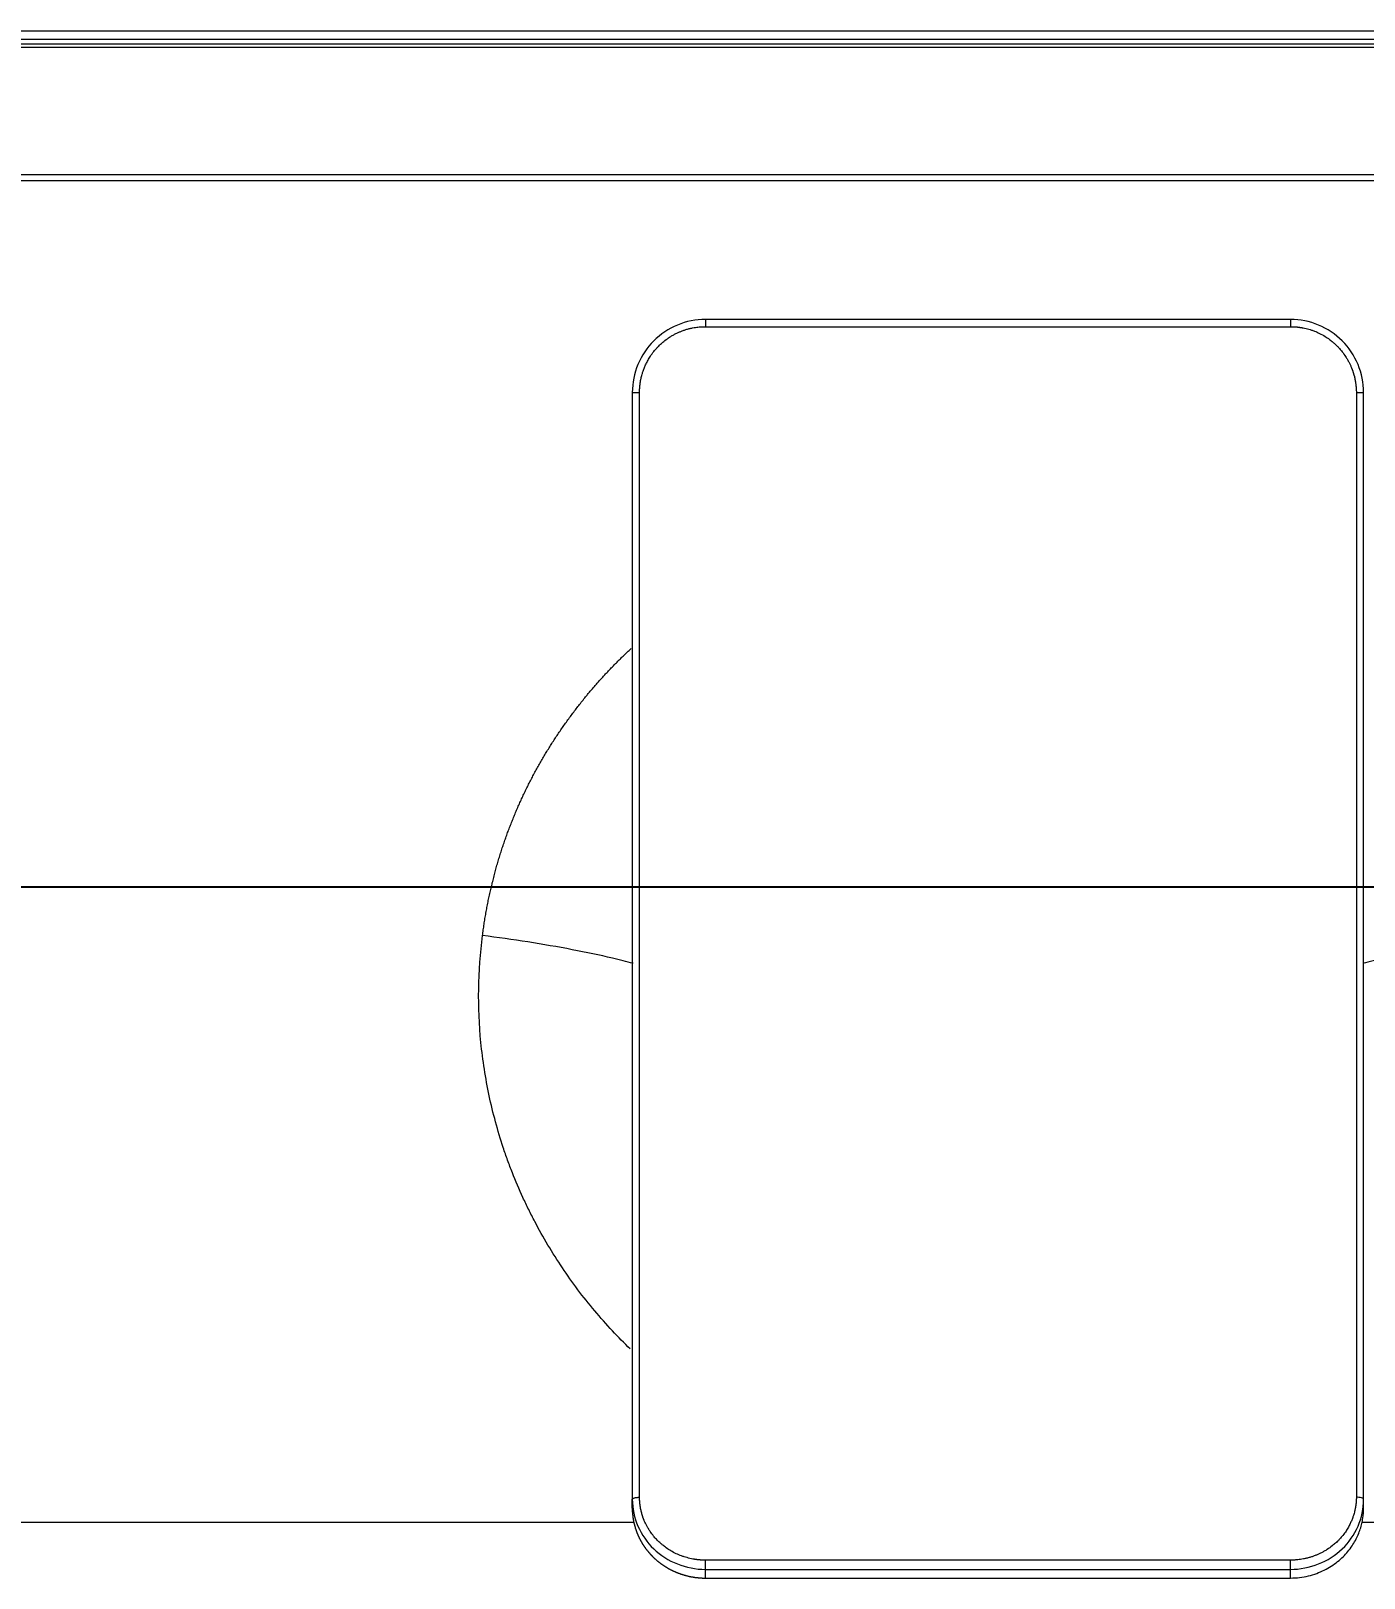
# Model space of a CAD drawing. Header units: millimetres. Extents: x 11618 to 13994, y -5897 to -2537.
# Drawn here: x 12443.2 to 12534.3, y -4797 to -4691.2 of the extents above; entities that cross this region are included whole.
import ezdxf

# ---------------------------------------------------------------- set-up
doc = ezdxf.new("R2010")
doc.units = ezdxf.units.MM
doc.layers.add('DIM', color=3, linetype='Continuous', lineweight=13)
doc.styles.get("Standard").update_dxf_attribs({"font": 'arial.ttf'})
doc.dimstyles.get("Standard").update_dxf_attribs({"dimtxt": 0.18, "dimasz": 0.18, "dimexe": 0.18, "dimexo": 0.0625, "dimgap": 0.09, "dimtad": 0, "dimtih": 1, "dimtoh": 1, "dimdec": 1, "dimdsep": 46, "dimtxsty": 'Standard', "dimcen": 0.09, "dimadec": 0, "dimazin": 0, "dimtfac": 1, "dimtdec": 1, "dimtofl": 0, "dimtmove": 0, "dimatfit": 3, "dimfxl": 1, "dimtolj": 1, "dimtzin": 0, "dimarcsym": 0})

# ---------------------------------------------------------------- blocks, each defined once
blk = doc.blocks.new('*D7')
at = {"layer": 'Defpoints', "color": 0, "transparency": 16777216}
for p in [(12331.32, -3489.71), (12736.44, -5533.88), (12816.95, -5533.88)]:
    blk.add_point(p, dxfattribs=at)
at = {"layer": 'DIM', "color": 0, "lineweight": -2, "transparency": 16777216}
for p, q in [((12331.38, -3489.71), (12817.13, -3489.71)), ((12816.95, -3507.71), (12816.95, -4495)), ((12816.95, -5515.88), (12816.95, -4528.59)), ((12736.5, -5533.88), (12817.13, -5533.88))]:
    blk.add_line(p, q, dxfattribs=at)
at = {"layer": 'DIM', "color": 0, "transparency": 16777216}
for points in [[(12813.95, -3507.71), (12819.95, -3507.71), (12816.95, -3489.71)], [(12813.95, -5515.88), (12819.95, -5515.88), (12816.95, -5533.88)]]:
    blk.add_solid(points, dxfattribs=at)
at = {"layer": 'DIM', "color": 3, "transparency": 16777216, "insert": (12816.95, -4511.8), "char_height": 18, "attachment_point": 5}
blk.add_mtext('\\A1;(2280)', dxfattribs=at)
blk = doc.blocks.new('*D12')
at = {"layer": 'Defpoints', "color": 0, "transparency": 16777216}
for p in [(12396.82, -4749.74), (12656.95, -5533.88), (12678.73, -5533.88)]:
    blk.add_point(p, dxfattribs=at)
at = {"layer": 'DIM', "color": 0, "lineweight": -2, "transparency": 16777216}
for p, q in [((12396.88, -4749.74), (12657.13, -4749.74)), ((12656.95, -4767.74), (12656.95, -5127.62)), ((12656.95, -5515.88), (12656.95, -5156)), ((12678.67, -5533.88), (12656.77, -5533.88))]:
    blk.add_line(p, q, dxfattribs=at)
at = {"layer": 'DIM', "color": 0, "transparency": 16777216}
for points in [[(12653.95, -4767.74), (12659.95, -4767.74), (12656.95, -4749.74)], [(12653.95, -5515.88), (12659.95, -5515.88), (12656.95, -5533.88)]]:
    blk.add_solid(points, dxfattribs=at)
at = {"layer": 'DIM', "color": 3, "transparency": 16777216, "insert": (12656.95, -5141.81), "char_height": 18, "attachment_point": 5}
blk.add_mtext('\\A1;977.5', dxfattribs=at)

msp = doc.modelspace()

# ---------------------------------------------------------------- linework, layer by layer
at = {"linetype": 'Continuous', "lineweight": 18}
for p, q in [((12085.31, -4691.23), (12577.33, -4691.23)), ((12529.29, -4710.95), (12489.29, -4710.95)), ((12484.29, -4792.21), (12484.29, -4791.61)), ((12534.29, -4792.21), (12534.29, -4791.61)), ((12489.29, -4796.99), (12529.29, -4796.99))]:
    msp.add_line(p, q, dxfattribs=at)
at = {"linetype": 'Continuous', "lineweight": 13}
for p, q in [((12085.31, -4691.8), (12577.33, -4691.8)), ((12086.44, -4692.12), (12576.19, -4692.12)), ((12086.44, -4692.34), (12576.19, -4692.34)), ((12095.15, -4701.05), (12567.49, -4701.05)), ((12567.49, -4701.48), (12095.15, -4701.48)), ((12489.29, -4711.45), (12529.29, -4711.45)), ((12484.79, -4791.47), (12484.79, -4715.94)), ((12533.79, -4715.94), (12533.79, -4791.47)), ((12484.41, -4793.2), (12429.31, -4793.2)), ((12576.07, -4793.2), (12534.16, -4793.2)), ((12529.29, -4795.77), (12489.29, -4795.77)), ((12489.29, -4796.99), (12489.29, -4796.4)), ((12489.29, -4796.4), (12529.29, -4796.4)), ((12529.29, -4796.99), (12529.29, -4796.4))]:
    msp.add_line(p, q, dxfattribs=at)
at = {"linetype": 'Continuous', "lineweight": 18}
for points in [[(12489.29, -4710.95), (12488.63, -4710.95), (12487.33, -4711.22), (12485.66, -4712.32), (12484.56, -4713.98), (12484.29, -4715.29), (12484.29, -4715.95)], [(12534.29, -4715.95), (12534.29, -4715.29), (12534.02, -4713.99), (12532.92, -4712.32), (12531.25, -4711.22), (12529.95, -4710.95), (12529.29, -4710.95)]]:
    msp.add_open_spline(points, degree=3, dxfattribs=at)
for points, knots in [([(12484.79, -4715.94), (12484.79, -4715.93), (12484.79, -4715.91), (12484.79, -4715.87), (12484.79, -4715.84), (12484.79, -4715.8), (12484.79, -4715.77), (12484.79, -4715.74), (12484.79, -4715.7), (12484.8, -4715.67), (12484.8, -4715.64), (12484.8, -4715.6), (12484.8, -4715.57), (12484.81, -4715.54), (12484.81, -4715.5), (12484.81, -4715.47), (12484.82, -4715.44), (12484.82, -4715.41), (12484.82, -4715.37), (12484.83, -4715.34), (12484.83, -4715.31), (12484.84, -4715.27), (12484.84, -4715.24), (12484.85, -4715.21), (12484.85, -4715.18), (12484.86, -4715.14), (12484.86, -4715.11), (12484.87, -4715.06), (12484.89, -4714.98), (12484.92, -4714.85), (12484.97, -4714.68), (12485.03, -4714.47), (12485.12, -4714.24), (12485.23, -4713.99), (12485.37, -4713.73), (12485.54, -4713.44), (12485.74, -4713.16), (12485.94, -4712.94), (12486.09, -4712.78), (12486.25, -4712.62), (12486.47, -4712.43), (12486.72, -4712.24), (12486.97, -4712.08), (12487.17, -4711.97), (12487.37, -4711.87), (12487.56, -4711.79), (12487.76, -4711.71), (12487.96, -4711.64), (12488.18, -4711.58), (12488.4, -4711.53), (12488.6, -4711.5), (12488.77, -4711.47), (12488.92, -4711.46), (12489.05, -4711.45), (12489.15, -4711.45), (12489.23, -4711.45), (12489.27, -4711.45), (12489.29, -4711.45)], [0, 0, 0, 0, 0.004747, 0.009491, 0.014233, 0.018972, 0.023708, 0.028442, 0.033174, 0.037904, 0.042632, 0.047357, 0.05208, 0.056802, 0.061521, 0.066238, 0.070954, 0.075667, 0.080379, 0.085089, 0.089798, 0.094504, 0.099209, 0.103913, 0.108615, 0.113315, 0.118014, 0.122711, 0.134885, 0.153369, 0.178156, 0.209237, 0.246603, 0.284434, 0.326109, 0.371612, 0.428241, 0.470047, 0.497067, 0.521976, 0.563871, 0.622818, 0.656702, 0.689009, 0.719729, 0.748851, 0.778592, 0.809469, 0.841475, 0.874606, 0.90317, 0.928179, 0.949636, 0.967545, 0.981908, 0.992727, 1, 1, 1, 1]), ([(12529.29, -4711.45), (12529.3, -4711.45), (12529.32, -4711.45), (12529.35, -4711.45), (12529.39, -4711.45), (12529.42, -4711.45), (12529.45, -4711.45), (12529.49, -4711.45), (12529.52, -4711.45), (12529.56, -4711.45), (12529.59, -4711.46), (12529.62, -4711.46), (12529.66, -4711.46), (12529.69, -4711.46), (12529.72, -4711.47), (12529.76, -4711.47), (12529.79, -4711.47), (12529.82, -4711.48), (12529.86, -4711.48), (12529.89, -4711.49), (12529.92, -4711.49), (12529.95, -4711.5), (12529.99, -4711.5), (12530.02, -4711.51), (12530.05, -4711.51), (12530.09, -4711.52), (12530.12, -4711.52), (12530.21, -4711.54), (12530.35, -4711.57), (12530.54, -4711.62), (12530.73, -4711.68), (12530.98, -4711.77), (12531.29, -4711.91), (12531.64, -4712.1), (12531.94, -4712.3), (12532.17, -4712.49), (12532.34, -4712.64), (12532.44, -4712.74), (12532.54, -4712.83), (12532.67, -4712.97), (12532.85, -4713.19), (12533.03, -4713.45), (12533.19, -4713.69), (12533.29, -4713.89), (12533.38, -4714.08), (12533.44, -4714.21), (12533.47, -4714.29), (12533.48, -4714.31), (12533.49, -4714.34), (12533.5, -4714.36), (12533.51, -4714.39), (12533.52, -4714.41), (12533.53, -4714.44), (12533.54, -4714.47), (12533.55, -4714.5), (12533.56, -4714.53), (12533.57, -4714.57), (12533.58, -4714.6), (12533.59, -4714.63), (12533.6, -4714.67), (12533.61, -4714.71), (12533.62, -4714.74), (12533.64, -4714.78), (12533.65, -4714.82), (12533.66, -4714.86), (12533.67, -4714.9), (12533.68, -4714.94), (12533.69, -4714.99), (12533.69, -4715.03), (12533.7, -4715.08), (12533.71, -4715.12), (12533.72, -4715.17), (12533.73, -4715.22), (12533.74, -4715.27), (12533.74, -4715.32), (12533.75, -4715.37), (12533.76, -4715.42), (12533.76, -4715.48), (12533.77, -4715.53), (12533.77, -4715.59), (12533.78, -4715.64), (12533.78, -4715.7), (12533.78, -4715.76), (12533.79, -4715.82), (12533.79, -4715.88), (12533.79, -4715.92), (12533.79, -4715.94)], [0, 0, 0, 0, 0.004757, 0.009511, 0.014264, 0.019015, 0.023765, 0.028512, 0.033259, 0.038004, 0.042747, 0.047489, 0.05223, 0.056969, 0.061707, 0.066444, 0.07118, 0.075915, 0.080649, 0.085382, 0.090113, 0.094844, 0.099574, 0.104303, 0.109031, 0.113759, 0.118486, 0.123211, 0.151374, 0.179744, 0.208323, 0.237109, 0.291908, 0.351445, 0.404814, 0.447062, 0.478231, 0.49834, 0.509473, 0.535682, 0.576987, 0.633435, 0.667535, 0.69947, 0.72923, 0.756808, 0.760299, 0.763924, 0.767682, 0.771572, 0.775596, 0.779753, 0.784043, 0.788465, 0.793021, 0.797709, 0.802531, 0.807485, 0.812572, 0.817792, 0.823144, 0.82863, 0.834247, 0.839998, 0.845881, 0.851897, 0.858045, 0.864325, 0.870738, 0.877284, 0.883961, 0.890771, 0.897713, 0.904787, 0.911994, 0.919332, 0.926803, 0.934406, 0.942142, 0.950009, 0.958009, 0.966142, 0.974407, 0.982805, 0.991336, 1, 1, 1, 1]), ([(12484.15, -4781.33), (12483.73, -4780.93), (12483.33, -4780.52), (12482.1, -4779.2), (12481.31, -4778.26), (12480.2, -4776.79), (12479.85, -4776.29), (12479.17, -4775.27), (12478.84, -4774.76), (12478.21, -4773.7), (12477.76, -4772.9), (12477.34, -4772.08), (12477.07, -4771.53), (12476.94, -4771.26), (12476.56, -4770.42), (12476.2, -4769.57), (12475.87, -4768.72), (12475.66, -4768.14), (12475.56, -4767.86), (12475.28, -4766.99), (12475.1, -4766.4), (12474.78, -4765.22), (12474.63, -4764.62), (12474.38, -4763.42), (12474.27, -4762.81), (12474.08, -4761.6), (12474, -4761), (12473.7, -4757.95), (12473.74, -4755.51), (12474.05, -4753.07)], [0, 0, 0, 0, 0.055657, 0.055657, 0.1737, 0.1737, 0.232721, 0.232721, 0.291743, 0.291743, 0.350764, 0.380275, 0.380275, 0.409786, 0.409786, 0.468807, 0.498318, 0.498318, 0.527829, 0.527829, 0.58685, 0.58685, 0.645871, 0.645871, 0.704893, 0.704893, 0.763914, 0.763914, 1, 1, 1, 1]), ([(12489.29, -4795.77), (12489.28, -4795.77), (12489.25, -4795.77), (12489.22, -4795.77), (12489.19, -4795.77), (12489.15, -4795.77), (12489.12, -4795.77), (12489.09, -4795.77), (12489.05, -4795.76), (12489.02, -4795.76), (12488.99, -4795.76), (12488.95, -4795.76), (12488.92, -4795.76), (12488.89, -4795.75), (12488.85, -4795.75), (12488.82, -4795.75), (12488.79, -4795.74), (12488.75, -4795.74), (12488.72, -4795.74), (12488.69, -4795.73), (12488.65, -4795.73), (12488.62, -4795.72), (12488.59, -4795.72), (12488.55, -4795.71), (12488.52, -4795.71), (12488.49, -4795.7), (12488.46, -4795.7), (12488.37, -4795.68), (12488.23, -4795.65), (12488.03, -4795.6), (12487.84, -4795.54), (12487.59, -4795.46), (12487.28, -4795.33), (12486.94, -4795.15), (12486.63, -4794.95), (12486.4, -4794.77), (12486.24, -4794.63), (12486.13, -4794.54), (12486.03, -4794.44), (12485.91, -4794.32), (12485.72, -4794.1), (12485.54, -4793.86), (12485.39, -4793.62), (12485.28, -4793.43), (12485.19, -4793.25), (12485.13, -4793.13), (12485.1, -4793.05), (12485.09, -4793.03), (12485.08, -4793.01), (12485.07, -4792.98), (12485.06, -4792.96), (12485.05, -4792.93), (12485.04, -4792.9), (12485.03, -4792.88), (12485.02, -4792.85), (12485.01, -4792.82), (12485, -4792.79), (12484.99, -4792.75), (12484.98, -4792.72), (12484.97, -4792.69), (12484.96, -4792.65), (12484.95, -4792.62), (12484.94, -4792.58), (12484.93, -4792.54), (12484.92, -4792.5), (12484.91, -4792.46), (12484.9, -4792.42), (12484.89, -4792.38), (12484.88, -4792.34), (12484.87, -4792.3), (12484.86, -4792.25), (12484.85, -4792.21), (12484.84, -4792.16), (12484.84, -4792.11), (12484.83, -4792.06), (12484.82, -4792.01), (12484.82, -4791.96), (12484.81, -4791.91), (12484.8, -4791.86), (12484.8, -4791.81), (12484.8, -4791.75), (12484.79, -4791.7), (12484.79, -4791.64), (12484.79, -4791.59), (12484.79, -4791.53), (12484.79, -4791.49), (12484.79, -4791.47)], [0, 0, 0, 0, 0.004757, 0.009511, 0.014264, 0.019015, 0.023765, 0.028512, 0.033259, 0.038004, 0.042747, 0.047489, 0.05223, 0.056969, 0.061707, 0.066444, 0.07118, 0.075915, 0.080649, 0.085382, 0.090113, 0.094844, 0.099574, 0.104303, 0.109031, 0.113759, 0.118486, 0.123211, 0.151374, 0.179744, 0.208322, 0.237109, 0.291908, 0.351445, 0.404814, 0.447062, 0.478231, 0.49834, 0.509473, 0.535682, 0.576987, 0.633435, 0.667535, 0.69947, 0.72923, 0.756808, 0.760299, 0.763924, 0.767682, 0.771572, 0.775596, 0.779753, 0.784043, 0.788465, 0.793021, 0.797709, 0.802531, 0.807485, 0.812572, 0.817792, 0.823145, 0.82863, 0.834248, 0.839998, 0.845881, 0.851897, 0.858045, 0.864326, 0.870739, 0.877284, 0.883961, 0.890771, 0.897713, 0.904787, 0.911994, 0.919333, 0.926803, 0.934407, 0.942142, 0.950009, 0.958009, 0.966142, 0.974407, 0.982805, 0.991336, 1, 1, 1, 1]), ([(12533.79, -4791.47), (12533.79, -4791.48), (12533.79, -4791.5), (12533.79, -4791.53), (12533.79, -4791.57), (12533.79, -4791.6), (12533.78, -4791.63), (12533.78, -4791.66), (12533.78, -4791.69), (12533.78, -4791.73), (12533.78, -4791.76), (12533.77, -4791.79), (12533.77, -4791.82), (12533.77, -4791.85), (12533.77, -4791.89), (12533.76, -4791.92), (12533.76, -4791.95), (12533.76, -4791.98), (12533.75, -4792.01), (12533.75, -4792.04), (12533.74, -4792.08), (12533.74, -4792.11), (12533.73, -4792.14), (12533.73, -4792.17), (12533.72, -4792.2), (12533.72, -4792.23), (12533.71, -4792.26), (12533.7, -4792.31), (12533.68, -4792.39), (12533.65, -4792.51), (12533.61, -4792.67), (12533.54, -4792.88), (12533.45, -4793.1), (12533.34, -4793.34), (12533.21, -4793.59), (12533.03, -4793.87), (12532.83, -4794.13), (12532.64, -4794.34), (12532.49, -4794.5), (12532.33, -4794.64), (12532.1, -4794.83), (12531.85, -4795.01), (12531.6, -4795.16), (12531.4, -4795.27), (12531.21, -4795.36), (12531.01, -4795.44), (12530.82, -4795.52), (12530.61, -4795.58), (12530.39, -4795.64), (12530.18, -4795.69), (12529.98, -4795.72), (12529.8, -4795.74), (12529.65, -4795.76), (12529.52, -4795.76), (12529.42, -4795.77), (12529.35, -4795.77), (12529.3, -4795.77), (12529.29, -4795.77)], [0, 0, 0, 0, 0.004747, 0.009491, 0.014232, 0.018972, 0.023708, 0.028442, 0.033174, 0.037904, 0.042632, 0.047357, 0.05208, 0.056802, 0.061521, 0.066238, 0.070954, 0.075667, 0.080379, 0.085089, 0.089797, 0.094504, 0.099209, 0.103913, 0.108615, 0.113315, 0.118014, 0.122711, 0.134885, 0.153369, 0.178156, 0.209237, 0.246603, 0.284434, 0.326109, 0.371612, 0.428241, 0.470048, 0.497067, 0.521976, 0.563871, 0.622818, 0.656702, 0.689009, 0.719729, 0.748851, 0.778592, 0.809469, 0.841475, 0.874606, 0.90317, 0.928179, 0.949636, 0.967545, 0.981908, 0.992727, 1, 1, 1, 1]), ([(12484.29, -4792.21), (12484.29, -4792.22), (12484.29, -4792.24), (12484.29, -4792.27), (12484.29, -4792.31), (12484.29, -4792.34), (12484.29, -4792.38), (12484.29, -4792.41), (12484.29, -4792.44), (12484.29, -4792.48), (12484.3, -4792.51), (12484.3, -4792.55), (12484.3, -4792.58), (12484.3, -4792.61), (12484.31, -4792.65), (12484.31, -4792.68), (12484.32, -4792.72), (12484.32, -4792.75), (12484.32, -4792.79), (12484.33, -4792.82), (12484.33, -4792.86), (12484.34, -4792.9), (12484.34, -4792.93), (12484.35, -4792.97), (12484.36, -4793), (12484.36, -4793.04), (12484.37, -4793.08), (12484.38, -4793.11), (12484.38, -4793.15), (12484.39, -4793.19), (12484.4, -4793.22), (12484.41, -4793.26), (12484.42, -4793.3), (12484.43, -4793.34), (12484.44, -4793.37), (12484.45, -4793.41), (12484.46, -4793.45), (12484.47, -4793.48), (12484.48, -4793.52), (12484.49, -4793.56), (12484.5, -4793.6), (12484.51, -4793.64), (12484.53, -4793.67), (12484.54, -4793.71), (12484.55, -4793.75), (12484.57, -4793.79), (12484.58, -4793.83), (12484.59, -4793.86), (12484.61, -4793.9), (12484.63, -4793.94), (12484.64, -4793.98), (12484.66, -4794.02), (12484.67, -4794.06), (12484.69, -4794.09), (12484.71, -4794.13), (12484.73, -4794.17), (12484.74, -4794.21), (12484.76, -4794.25), (12484.78, -4794.29), (12484.8, -4794.32), (12484.82, -4794.36), (12484.84, -4794.4), (12484.86, -4794.44), (12484.88, -4794.48), (12484.91, -4794.52), (12484.93, -4794.55), (12484.95, -4794.59), (12484.97, -4794.63), (12485, -4794.67), (12485.02, -4794.71), (12485.05, -4794.74), (12485.07, -4794.78), (12485.1, -4794.82), (12485.12, -4794.86), (12485.15, -4794.89), (12485.17, -4794.93), (12485.2, -4794.97), (12485.23, -4795.01), (12485.26, -4795.04), (12485.29, -4795.08), (12485.32, -4795.12), (12485.35, -4795.15), (12485.38, -4795.19), (12485.41, -4795.23), (12485.44, -4795.26), (12485.47, -4795.3), (12485.5, -4795.34), (12485.53, -4795.37), (12485.57, -4795.41), (12485.6, -4795.44), (12485.64, -4795.48), (12485.67, -4795.51), (12485.7, -4795.55), (12485.74, -4795.58), (12485.78, -4795.62), (12485.81, -4795.65), (12485.85, -4795.69), (12485.89, -4795.72), (12485.93, -4795.75), (12485.96, -4795.79), (12486, -4795.82), (12486.04, -4795.85), (12486.08, -4795.88), (12486.12, -4795.92), (12486.16, -4795.95), (12486.21, -4795.98), (12486.25, -4796.01), (12486.29, -4796.04), (12486.33, -4796.07), (12486.38, -4796.1), (12486.42, -4796.13), (12486.47, -4796.16), (12486.51, -4796.19), (12486.56, -4796.22), (12486.6, -4796.25), (12486.65, -4796.27), (12486.7, -4796.3), (12486.74, -4796.33), (12486.79, -4796.36), (12486.84, -4796.38), (12486.89, -4796.41), (12486.94, -4796.43), (12486.99, -4796.46), (12487.04, -4796.48), (12487.09, -4796.51), (12487.14, -4796.53), (12487.19, -4796.55), (12487.24, -4796.58), (12487.29, -4796.6), (12487.35, -4796.62), (12487.4, -4796.64), (12487.45, -4796.66), (12487.51, -4796.68), (12487.56, -4796.7), (12487.62, -4796.72), (12487.67, -4796.74), (12487.73, -4796.75), (12487.78, -4796.77), (12487.84, -4796.79), (12487.9, -4796.8), (12487.95, -4796.82), (12488.01, -4796.83), (12488.07, -4796.85), (12488.13, -4796.86), (12488.18, -4796.88), (12488.24, -4796.89), (12488.3, -4796.9), (12488.36, -4796.91), (12488.42, -4796.92), (12488.48, -4796.93), (12488.54, -4796.94), (12488.6, -4796.95), (12488.66, -4796.96), (12488.73, -4796.96), (12488.79, -4796.97), (12488.85, -4796.98), (12488.91, -4796.98), (12488.97, -4796.98), (12489.04, -4796.99), (12489.1, -4796.99), (12489.16, -4796.99), (12489.22, -4796.99), (12489.27, -4796.99), (12489.29, -4796.99)], [0, 0, 0, 0, 0.004361, 0.008746, 0.013153, 0.017584, 0.022037, 0.026514, 0.031014, 0.035537, 0.040084, 0.044653, 0.049245, 0.053861, 0.0585, 0.063161, 0.067846, 0.072554, 0.077286, 0.08204, 0.086817, 0.091618, 0.096442, 0.101288, 0.106158, 0.111051, 0.115967, 0.120907, 0.125869, 0.130855, 0.135863, 0.140895, 0.14595, 0.151028, 0.156129, 0.161253, 0.166401, 0.171571, 0.176765, 0.181982, 0.187221, 0.192484, 0.197771, 0.20308, 0.208412, 0.213768, 0.219146, 0.224548, 0.229973, 0.235421, 0.240892, 0.246386, 0.251904, 0.257444, 0.263008, 0.268595, 0.274204, 0.279837, 0.285494, 0.291173, 0.296875, 0.302601, 0.308349, 0.314121, 0.319916, 0.325734, 0.331575, 0.337439, 0.343327, 0.349237, 0.355171, 0.361127, 0.367107, 0.37311, 0.379136, 0.385186, 0.391258, 0.397353, 0.403472, 0.409614, 0.415779, 0.421967, 0.428178, 0.434412, 0.440669, 0.44695, 0.453254, 0.45958, 0.46593, 0.472303, 0.478699, 0.485119, 0.491561, 0.498027, 0.504515, 0.511027, 0.517562, 0.52412, 0.530701, 0.537305, 0.543933, 0.550583, 0.557257, 0.563954, 0.570674, 0.577417, 0.584183, 0.590972, 0.597785, 0.60462, 0.611479, 0.618361, 0.625266, 0.632194, 0.639145, 0.646119, 0.653117, 0.660137, 0.667181, 0.674248, 0.681338, 0.688451, 0.695587, 0.702746, 0.709929, 0.717134, 0.724363, 0.731615, 0.73889, 0.746188, 0.753509, 0.760853, 0.768221, 0.775612, 0.783025, 0.790462, 0.797922, 0.805405, 0.812911, 0.820441, 0.827993, 0.835569, 0.843168, 0.85079, 0.858435, 0.866103, 0.873794, 0.881509, 0.889246, 0.897007, 0.904791, 0.912597, 0.920427, 0.928281, 0.936157, 0.944056, 0.951979, 0.959925, 0.967893, 0.975885, 0.9839, 0.991939, 1, 1, 1, 1]), ([(12529.29, -4796.99), (12529.5, -4796.99), (12529.71, -4796.98), (12530.12, -4796.93), (12530.32, -4796.89), (12530.71, -4796.8), (12530.9, -4796.74), (12531.26, -4796.61), (12531.43, -4796.53), (12531.77, -4796.37), (12531.93, -4796.28), (12532.23, -4796.08), (12532.37, -4795.98), (12532.64, -4795.76), (12532.77, -4795.65), (12533, -4795.42), (12533.11, -4795.3), (12533.31, -4795.05), (12533.41, -4794.92), (12533.58, -4794.67), (12533.66, -4794.54), (12533.79, -4794.29), (12533.86, -4794.16), (12533.97, -4793.9), (12534.02, -4793.77), (12534.1, -4793.52), (12534.13, -4793.39), (12534.19, -4793.14), (12534.22, -4793.02), (12534.27, -4792.66), (12534.29, -4792.43), (12534.29, -4792.21)], [0, 0, 0, 0, 0.0625, 0.0625, 0.125, 0.125, 0.1875, 0.1875, 0.25, 0.25, 0.3125, 0.3125, 0.375, 0.375, 0.4375, 0.4375, 0.5, 0.5, 0.5625, 0.5625, 0.625, 0.625, 0.6875, 0.6875, 0.75, 0.75, 0.8125, 0.8125, 0.875, 0.875, 1, 1, 1, 1])]:
    msp.add_open_spline(points, degree=3, knots=knots, dxfattribs=at)
at = {"linetype": 'Continuous', "lineweight": 13}
for points, degree, knots in [([(12489.29, -4710.95), (12489.29, -4710.95), (12489.29, -4710.95), (12489.29, -4710.96), (12489.29, -4710.97), (12489.29, -4711), (12489.29, -4711.01), (12489.29, -4711.05), (12489.29, -4711.07), (12489.29, -4711.12), (12489.29, -4711.14), (12489.29, -4711.2), (12489.29, -4711.23), (12489.29, -4711.29), (12489.29, -4711.32), (12489.29, -4711.38), (12489.29, -4711.41), (12489.29, -4711.45)], 3, [0, 0, 0, 0, 0.125, 0.125, 0.25, 0.25, 0.375, 0.375, 0.5, 0.5, 0.625, 0.625, 0.75, 0.75, 0.875, 0.875, 1, 1, 1, 1]), ([(12529.29, -4710.95), (12529.29, -4710.95), (12529.29, -4710.97), (12529.29, -4711.08), (12529.29, -4711.26), (12529.29, -4711.39), (12529.29, -4711.45)], 3, [0, 0, 0, 0, 0.250301, 0.500614, 0.750926, 1, 1, 1, 1]), ([(12484.29, -4715.95), (12484.29, -4715.95), (12484.31, -4715.94), (12484.42, -4715.94), (12484.6, -4715.94), (12484.73, -4715.94), (12484.79, -4715.94)], 3, [0, 0, 0, 0, 0.25031, 0.500619, 0.750929, 1, 1, 1, 1]), ([(12533.79, -4715.94), (12533.85, -4715.94), (12533.97, -4715.94), (12534.15, -4715.94), (12534.27, -4715.94), (12534.29, -4715.95), (12534.29, -4715.95)], 3, [0, 0, 0, 0, 0.249074, 0.499386, 0.749699, 1, 1, 1, 1]), ([(12474.05, -4753.07), (12474.44, -4750.03), (12475.38, -4747.15), (12476.31, -4744.31), (12477.75, -4741.69), (12479.19, -4739.09), (12481.1, -4736.75), (12482.55, -4734.98), (12484.22, -4733.44)], 2, [0, 0, 0, 0.266205, 0.266205, 0.53241, 0.53241, 0.798616, 0.798616, 1, 1, 1]), ([(12484.34, -4754.97), (12483.9, -4754.85), (12482.62, -4754.53), (12480.22, -4754.03), (12477.16, -4753.49), (12475.07, -4753.2), (12474.05, -4753.07)], 3, [0, 0, 0, 0, 0.163979, 0.442673, 0.721368, 1, 1, 1, 1]), ([(12544.59, -4753.07), (12543.57, -4753.2), (12541.48, -4753.49), (12538.41, -4754.03), (12535.99, -4754.54), (12534.69, -4754.86), (12534.24, -4754.98)], 3, [0, 0, 0, 0, 0.276526, 0.553114, 0.829701, 1, 1, 1, 1]), ([(12484.29, -4791.61), (12484.29, -4791.6), (12484.29, -4791.59), (12484.3, -4791.57), (12484.31, -4791.57), (12484.34, -4791.55), (12484.35, -4791.54), (12484.39, -4791.53), (12484.41, -4791.52), (12484.46, -4791.5), (12484.48, -4791.5), (12484.54, -4791.49), (12484.57, -4791.48), (12484.63, -4791.48), (12484.66, -4791.47), (12484.72, -4791.47), (12484.75, -4791.47), (12484.79, -4791.47)], 3, [0, 0, 0, 0, 0.125, 0.125, 0.25, 0.25, 0.375, 0.375, 0.5, 0.5, 0.625, 0.625, 0.75, 0.75, 0.875, 0.875, 1, 1, 1, 1]), ([(12489.29, -4796.4), (12489.29, -4796.38), (12489.29, -4796.32), (12489.29, -4796.16), (12489.29, -4795.95), (12489.29, -4795.83), (12489.29, -4795.77)], 3, [0, 0, 0, 0, 0.249992, 0.499995, 0.749997, 1, 1, 1, 1]), ([(12529.29, -4796.4), (12529.29, -4796.39), (12529.29, -4796.37), (12529.29, -4796.34), (12529.29, -4796.32), (12529.29, -4796.28), (12529.29, -4796.26), (12529.29, -4796.21), (12529.29, -4796.18), (12529.29, -4796.12), (12529.29, -4796.09), (12529.29, -4796.03), (12529.29, -4796), (12529.29, -4795.93), (12529.29, -4795.9), (12529.29, -4795.83), (12529.29, -4795.8), (12529.29, -4795.77)], 3, [0, 0, 0, 0, 0.125, 0.125, 0.25, 0.25, 0.375, 0.375, 0.5, 0.5, 0.625, 0.625, 0.75, 0.75, 0.875, 0.875, 1, 1, 1, 1])]:
    msp.add_open_spline(points, degree=degree, knots=knots, dxfattribs=at)
at = {"linetype": 'Continuous', "lineweight": 18}
for points in [[(12484.29, -4715.95), (12484.29, -4741.61), (12484.29, -4766.99), (12484.29, -4791.61)], [(12534.29, -4791.61), (12534.29, -4766.99), (12534.29, -4741.61), (12534.29, -4715.95)]]:
    msp.add_rational_spline(points, [1, 0.993999126829, 0.993999126829, 1], degree=3, dxfattribs=at)
at = {"linetype": 'Continuous', "lineweight": 13}
for points in [[(12484.29, -4791.61), (12484.29, -4792.24), (12484.56, -4793.49), (12485.66, -4795.09), (12487.32, -4796.14), (12488.63, -4796.4), (12489.29, -4796.4)], [(12529.29, -4796.4), (12529.94, -4796.4), (12531.25, -4796.14), (12532.92, -4795.09), (12534.02, -4793.5), (12534.29, -4792.24), (12534.29, -4791.61)], [(12534.29, -4791.61), (12534.29, -4791.59), (12534.27, -4791.56), (12534.15, -4791.51), (12533.97, -4791.48), (12533.85, -4791.47), (12533.79, -4791.47)]]:
    msp.add_open_spline(points, degree=3, dxfattribs=at)

# ---------------------------------------------------------------- dimensions: what is measured, and where the dimension line sits
at = {"layer": 'DIM', "color": 3}
for base, p1, p2, text, picture, middle in [((12816.95, -5533.88), (12331.32, -3489.71), (12736.44, -5533.88), '(2280)', '*D7', (12816.95, -4511.8)), ((12656.95, -5533.88), (12396.82, -4749.74), (12678.73, -5533.88), '977.5', '*D12', (12656.95, -5141.81))]:
    dim = msp.add_linear_dim(base=base, p1=p1, p2=p2, angle=90, text=text, dimstyle='Standard', override={"dimtxt": 18, "dimasz": 18, "dimgap": 5, "dimclrt": 3}, dxfattribs=at)
    dim.commit()
    dim.dimension.update_dxf_attribs({"geometry": picture, "text_midpoint": middle})

doc.saveas('drawing.dxf')
